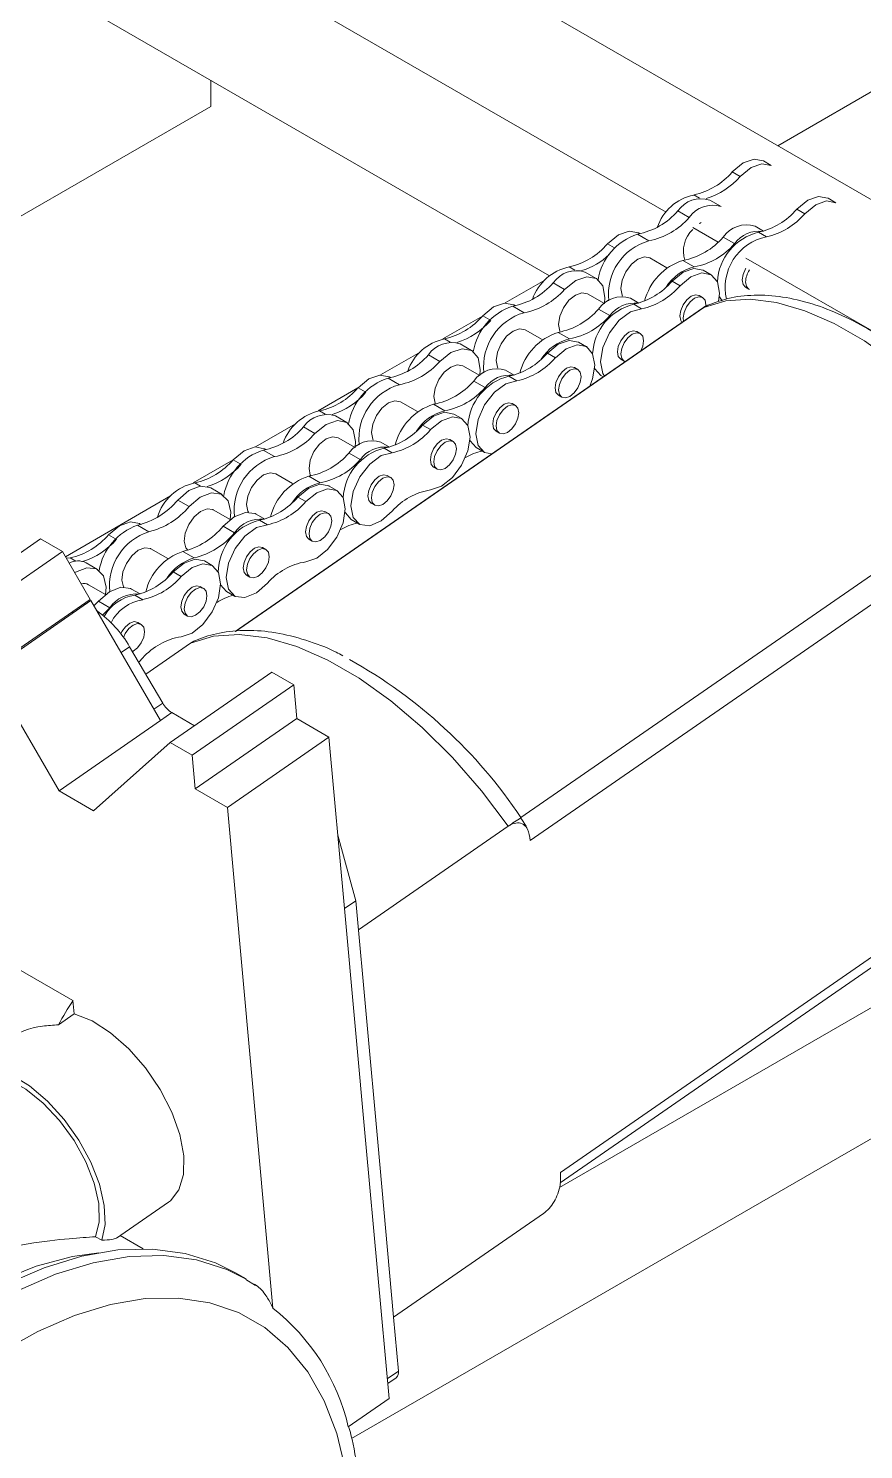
# Model space of a CAD drawing. Header units: millimetres. Extents: x 174 to 988, y 116 to 750.
# Drawn here: x 770.09 to 796.13, y 153.77 to 198.1 of the extents above; entities that cross this region are included whole.
import ezdxf

# ---------------------------------------------------------------- set-up
doc = ezdxf.new("R2010")
doc.units = ezdxf.units.MM

msp = doc.modelspace()

# ---------------------------------------------------------------- linework, layer by layer
at = {"color": 7, "linetype": 'Continuous', "lineweight": 15}
for p, q in [((833.992, 217.845), (793.456, 194.444)), ((825.274, 176.076), (764.463, 211.181)), ((789.977, 192.371), (760.928, 209.14)), ((786.337, 190.389), (765.17, 202.608)), ((775.777, 195.667), (775.777, 196.485)), ((775.777, 196.483), (775.779, 196.484)), ((758.099, 185.462), (775.777, 195.667)), ((793.254, 193.827), (793.007, 193.97)), ((792.036, 193.628), (792.284, 193.485)), ((790.839, 192.906), (791.016, 192.804)), ((791.688, 192.544), (791.335, 192.748)), ((794.299, 192.321), (794.051, 192.464)), ((795.27, 192.664), (795.022, 192.807)), ((790.341, 192.408), (790.694, 192.204)), ((789.084, 191.683), (789.438, 191.479)), ((789.17, 191.695), (789.118, 191.725)), ((791.596, 191.436), (790.803, 191.894)), ((792.109, 191.388), (791.755, 191.592)), ((793.016, 191.778), (792.749, 191.932)), ((793.102, 191.6), (792.854, 191.743)), ((786.95, 190.661), (787.127, 190.559)), ((789.998, 190.639), (789.469, 190.945)), ((790.852, 190.662), (790.498, 190.866)), ((798.898, 187.221), (792.464, 190.934)), ((786.196, 190.252), (784.956, 189.537)), ((787.799, 190.299), (787.446, 190.503)), ((790.41, 190.076), (790.162, 190.219)), ((791.38, 190.419), (791.133, 190.562)), ((786.452, 190.163), (786.805, 189.959)), ((788.054, 189.517), (787.524, 189.823)), ((791.112, 189.708), (791.005, 189.769)), ((792.45, 190.026), (792.556, 189.965)), ((791.105, 189.372), (776.538, 179.287)), ((785.195, 189.438), (785.549, 189.234)), ((785.28, 189.45), (785.229, 189.48)), ((788.22, 189.143), (787.866, 189.347)), ((789.127, 189.532), (788.86, 189.687)), ((789.212, 189.355), (788.965, 189.498)), ((784.251, 189.13), (783.012, 188.414)), ((786.109, 188.394), (785.58, 188.7)), ((786.963, 188.417), (786.609, 188.621)), ((789.167, 188.586), (789.061, 188.647)), ((782.306, 188.007), (781.067, 187.292)), ((783.061, 188.416), (783.238, 188.314)), ((783.91, 188.054), (783.557, 188.258)), ((787.491, 188.174), (787.244, 188.317)), ((782.563, 187.918), (782.916, 187.714)), ((784.165, 187.272), (783.635, 187.578)), ((786.521, 187.831), (786.273, 187.974)), ((788.561, 187.781), (788.667, 187.72)), ((781.306, 187.193), (781.66, 186.988)), ((781.391, 187.205), (781.34, 187.235)), ((784.33, 186.897), (783.977, 187.102)), ((785.238, 187.287), (784.971, 187.442)), ((785.323, 187.11), (785.076, 187.253)), ((787.222, 187.463), (787.116, 187.524)), ((787.939, 187.274), (788.013, 187.231)), ((780.362, 186.885), (779.123, 186.169)), ((786.616, 186.658), (786.723, 186.597)), ((787.607, 186.961), (787.677, 186.999)), ((782.22, 186.149), (781.691, 186.455)), ((783.074, 186.172), (782.72, 186.376)), ((785.278, 186.341), (785.172, 186.402)), ((779.172, 186.171), (779.349, 186.068)), ((780.021, 185.809), (779.667, 186.013)), ((783.602, 185.929), (783.355, 186.072)), ((778.417, 185.762), (777.178, 185.047)), ((778.674, 185.673), (779.027, 185.469)), ((780.276, 185.027), (779.746, 185.332)), ((782.632, 185.586), (782.384, 185.729)), ((784.672, 185.536), (784.778, 185.474)), ((777.417, 184.947), (777.77, 184.743)), ((777.502, 184.96), (777.45, 184.99)), ((781.349, 185.042), (781.082, 185.196)), ((781.434, 184.865), (781.187, 185.008)), ((783.333, 185.218), (783.227, 185.279)), ((784.049, 185.029), (784.297, 184.886)), ((776.473, 184.64), (775.234, 183.924)), ((780.441, 184.652), (780.088, 184.856)), ((778.331, 183.904), (777.802, 184.21)), ((779.185, 183.927), (778.831, 184.131)), ((781.389, 184.095), (781.283, 184.157)), ((782.727, 184.413), (782.833, 184.352)), ((775.282, 183.926), (775.46, 183.823)), ((776.132, 183.564), (775.778, 183.768)), ((779.713, 183.684), (779.466, 183.826)), ((785.45, 173.482), (800.578, 183.955)), ((774.528, 183.517), (771.247, 181.623)), ((774.749, 183.39), (775.103, 183.186)), ((778.743, 183.341), (778.495, 183.484)), ((780.783, 183.291), (780.889, 183.229)), ((800.866, 183.243), (785.738, 172.77)), ((776.387, 182.782), (775.857, 183.087)), ((777.46, 182.797), (777.193, 182.951)), ((777.545, 182.62), (777.298, 182.762)), ((779.444, 182.973), (779.338, 183.034)), ((780.16, 182.784), (780.408, 182.641)), ((773.494, 182.604), (773.847, 182.4)), ((773.605, 182.628), (773.563, 182.652)), ((776.517, 182.369), (776.163, 182.573)), ((767.306, 179.985), (770.472, 182.177)), ((767.988, 179.59), (771.155, 181.783)), ((771.155, 181.783), (770.472, 182.177)), ((772.023, 180.288), (771.155, 181.783)), ((774.444, 181.566), (773.914, 181.872)), ((775.261, 181.584), (774.908, 181.788)), ((777.5, 181.85), (777.394, 181.912)), ((778.838, 182.168), (778.944, 182.107)), ((771.395, 181.588), (771.274, 181.576)), ((771.395, 181.588), (771.573, 181.485)), ((772.245, 181.225), (771.891, 181.429)), ((775.826, 181.345), (775.578, 181.488)), ((774.855, 181.003), (774.608, 181.146)), ((776.894, 181.045), (777, 180.984)), ((772.499, 180.443), (771.97, 180.749)), ((773.573, 180.459), (773.305, 180.613)), ((775.557, 180.635), (775.451, 180.696)), ((776.271, 180.539), (776.519, 180.396)), ((768.856, 178.096), (772.023, 180.288)), ((768.874, 178.065), (772.04, 180.257)), ((771.855, 180.128), (771.814, 180.144)), ((774.214, 176.514), (772.04, 180.257)), ((772.276, 180.235), (772.137, 180.091)), ((772.629, 180.031), (772.276, 180.235)), ((773.658, 180.281), (773.41, 180.424)), ((771.485, 179.872), (771.451, 179.892)), ((773.612, 179.512), (773.506, 179.573)), ((774.951, 179.83), (775.057, 179.769)), ((773.246, 178.814), (774.28, 177.056)), ((775.151, 178.926), (773.75, 177.956)), ((775.151, 178.926), (775.262, 178.98)), ((773.531, 178.329), (773.658, 178.463)), ((771.047, 174.322), (768.874, 178.065)), ((774.515, 175.823), (777.682, 178.015)), ((778.364, 177.621), (777.682, 178.015)), ((775.198, 175.428), (778.364, 177.621)), ((778.46, 176.572), (778.364, 177.621)), ((771.047, 174.322), (774.214, 176.514)), ((774.214, 176.514), (774.565, 176.757)), ((775.274, 176.348), (774.565, 176.757)), ((775.293, 174.38), (778.46, 176.572)), ((779.463, 175.992), (778.46, 176.572)), ((811.133, 176.074), (786.647, 161.939)), ((774.515, 175.823), (772.127, 173.698)), ((775.198, 175.428), (774.515, 175.823)), ((776.297, 173.8), (779.463, 175.992)), ((779.949, 170.645), (779.463, 175.992)), ((775.293, 174.38), (775.198, 175.428)), ((772.127, 173.698), (771.047, 174.322)), ((776.297, 173.8), (775.293, 174.38)), ((777.715, 158.179), (776.297, 173.8)), ((814.669, 174.033), (780.169, 154.116)), ((779.74, 172.939), (780.301, 170.886)), ((785.051, 173.211), (780.383, 169.98)), ((786.671, 162.088), (801.669, 172.471)), ((786.679, 162.412), (801.807, 172.885)), ((779.949, 170.642), (780.301, 170.886)), ((780.301, 170.886), (780.984, 163.359)), ((780.615, 163.308), (779.949, 170.645)), ((779.949, 170.645), (779.949, 170.642)), ((779.949, 170.642), (780.615, 163.308)), ((769.716, 168.796), (771.483, 167.775)), ((771.521, 167.357), (771.483, 167.775)), ((771.031, 167.018), (771.521, 167.357)), ((781.336, 155.36), (780.615, 163.308)), ((780.984, 163.359), (781.479, 157.895)), ((780.984, 163.359), (781.48, 157.895)), ((772.835, 160.36), (774.456, 161.482)), ((786.148, 161.127), (781.48, 157.895)), ((772.379, 160.295), (772.186, 160.406)), ((773.673, 160.032), (772.958, 160.445)), ((776.879, 159.089), (776.525, 159.293)), ((777.174, 158.887), (776.872, 159.072)), ((781.479, 157.895), (781.632, 156.217)), ((781.294, 155.824), (781.563, 156.01)), ((780.064, 154.48), (781.336, 155.36))]:
    msp.add_line(p, q, dxfattribs=at)
at = {"color": 8, "linetype": 'Continuous', "lineweight": 15}
for p, q in [((788.147, 191.383), (788.368, 191.255)), ((791.15, 189.397), (776.548, 179.288)), ((791.105, 189.372), (791.15, 189.397)), ((791.273, 189.466), (791.15, 189.397)), ((784.258, 189.137), (784.479, 189.01)), ((780.369, 186.892), (780.59, 186.765)), ((776.48, 184.647), (776.7, 184.52)), ((772.593, 182.309), (772.813, 182.182)), ((772.983, 178.633), (773.246, 178.814)), ((774.008, 176.868), (774.28, 177.056)), ((781.28, 155.974), (781.632, 156.217))]:
    msp.add_line(p, q, dxfattribs=at)
at = {"color": 7, "linetype": 'Continuous', "lineweight": 15, "flags": 128}
for points in [[(793.007, 193.97), (793.005, 193.972), (792.716, 194.026), (792.375, 193.905), (792.036, 193.628)], [(793.254, 193.827), (793.252, 193.829), (792.963, 193.883), (792.623, 193.762), (792.284, 193.485)], [(795.022, 192.807), (795.02, 192.808), (794.731, 192.862), (794.391, 192.741), (794.051, 192.464)], [(795.27, 192.664), (795.267, 192.665), (794.978, 192.719), (794.638, 192.598), (794.299, 192.321)], [(791.008, 192.012), (791.038, 192.031), (791.069, 192.047)], [(789.118, 191.725), (789.115, 191.727), (788.827, 191.78), (788.486, 191.66), (788.147, 191.383)], [(789.469, 190.945), (789.297, 190.979), (789.094, 190.908), (788.891, 190.744), (788.719, 190.512), (788.604, 190.247), (788.563, 189.99), (788.604, 189.778), (788.62, 189.748)], [(788.055, 189.516), (788.069, 189.704), (787.999, 190.068), (787.802, 190.298), (787.506, 190.357), (787.156, 190.239), (786.805, 189.959)], [(791.133, 190.562), (791.131, 190.563), (790.842, 190.617), (790.502, 190.496), (790.162, 190.219)], [(791.613, 189.584), (791.639, 189.847), (791.572, 190.2), (791.378, 190.42), (791.089, 190.474), (790.749, 190.353), (790.41, 190.076)], [(792.464, 190.627), (792.45, 190.603), (792.373, 190.427), (792.347, 190.255), (792.373, 190.114), (792.45, 190.026), (792.45, 190.026)], [(786.672, 188.63), (786.659, 188.656), (786.619, 188.867), (786.659, 189.125), (786.774, 189.39), (786.946, 189.622), (787.149, 189.786), (787.352, 189.856), (787.524, 189.823)], [(791.005, 189.769), (790.891, 189.792), (790.756, 189.745), (790.62, 189.636), (790.506, 189.481), (790.429, 189.304), (790.402, 189.132), (790.429, 188.992), (790.469, 188.932)], [(792.571, 189.957), (792.556, 189.965), (792.479, 190.053), (792.453, 190.194)], [(785.229, 189.48), (785.226, 189.481), (784.937, 189.535), (784.597, 189.415), (784.258, 189.137)], [(789.212, 189.355), (788.867, 189.265), (788.512, 189.001), (788.206, 188.609), (788, 188.151), (787.927, 187.704), (788, 187.34), (788.049, 187.257)], [(790.521, 188.968), (790.508, 189.071), (790.535, 189.243), (790.612, 189.42), (790.726, 189.574), (790.862, 189.683), (790.997, 189.73), (791.112, 189.708), (791.188, 189.62), (791.215, 189.479), (791.213, 189.437)], [(800.578, 183.955), (799.783, 185.011), (798.927, 185.996), (798.027, 186.892), (797.098, 187.683), (796.156, 188.354), (795.219, 188.896), (794.302, 189.297), (793.421, 189.55), (792.593, 189.653), (791.832, 189.601), (791.15, 189.397)], [(791.635, 189.742), (791.641, 189.728), (791.72, 189.607)], [(785.58, 188.7), (785.408, 188.734), (785.205, 188.663), (785.002, 188.499), (784.83, 188.267), (784.715, 188.002), (784.674, 187.744), (784.715, 187.533), (784.731, 187.502)], [(789.061, 188.647), (788.946, 188.669), (788.811, 188.622), (788.676, 188.513), (788.561, 188.358), (788.484, 188.182), (788.457, 188.01), (788.484, 187.869), (788.561, 187.781), (788.561, 187.781)], [(788.563, 187.949), (788.59, 188.12), (788.667, 188.297), (788.782, 188.452), (788.917, 188.561), (789.052, 188.608), (789.167, 188.586), (789.244, 188.497), (789.271, 188.357), (789.244, 188.185), (789.187, 188.044)], [(784.166, 187.271), (784.179, 187.459), (784.11, 187.823), (783.913, 188.052), (783.617, 188.112), (783.267, 187.993), (782.916, 187.714)], [(787.244, 188.317), (787.242, 188.318), (786.953, 188.372), (786.613, 188.251), (786.273, 187.974)], [(787.6, 186.946), (787.682, 187.17), (787.75, 187.602), (787.682, 187.955), (787.489, 188.175), (787.2, 188.229), (786.86, 188.108), (786.521, 187.831)], [(782.783, 186.385), (782.77, 186.411), (782.73, 186.622), (782.77, 186.88), (782.885, 187.145), (783.057, 187.377), (783.26, 187.54), (783.463, 187.611), (783.635, 187.578)], [(787.116, 187.524), (787.002, 187.547), (786.866, 187.5), (786.731, 187.39), (786.616, 187.236), (786.54, 187.059), (786.513, 186.887), (786.54, 186.746), (786.616, 186.658), (786.616, 186.658)], [(788.698, 187.706), (788.667, 187.72), (788.59, 187.808), (788.563, 187.949)], [(781.34, 187.235), (781.337, 187.236), (781.048, 187.29), (780.708, 187.169), (780.369, 186.892)], [(785.323, 187.11), (784.978, 187.02), (784.623, 186.756), (784.317, 186.364), (784.111, 185.906), (784.038, 185.458), (784.111, 185.095), (784.317, 184.875), (784.541, 184.828)], [(786.619, 186.826), (786.646, 186.998), (786.722, 187.174), (786.837, 187.329), (786.972, 187.438), (787.108, 187.485), (787.222, 187.463), (787.299, 187.375), (787.326, 187.234), (787.299, 187.062), (787.222, 186.886), (787.108, 186.731), (786.972, 186.622), (786.837, 186.575), (786.722, 186.597), (786.646, 186.685), (786.619, 186.826)], [(787.746, 187.497), (787.752, 187.483), (787.939, 187.274)], [(781.691, 186.455), (781.519, 186.488), (781.316, 186.418), (781.113, 186.254), (780.941, 186.022), (780.826, 185.757), (780.785, 185.499), (780.826, 185.288), (780.842, 185.257)], [(785.172, 186.402), (785.057, 186.424), (784.922, 186.377), (784.787, 186.268), (784.672, 186.113), (784.595, 185.936), (784.568, 185.765), (784.595, 185.624), (784.672, 185.536), (784.672, 185.536)], [(784.674, 185.703), (784.701, 185.875), (784.778, 186.052), (784.893, 186.207), (785.028, 186.316), (785.163, 186.363), (785.278, 186.341), (785.355, 186.252), (785.381, 186.112), (785.355, 185.94), (785.278, 185.763), (785.163, 185.608), (785.028, 185.499), (784.893, 185.452), (784.778, 185.474), (784.701, 185.563), (784.674, 185.703)], [(780.277, 185.026), (780.29, 185.214), (780.221, 185.578), (780.023, 185.807), (779.728, 185.867), (779.378, 185.748), (779.027, 185.469)], [(783.355, 186.072), (783.353, 186.073), (783.064, 186.127), (782.723, 186.006), (782.384, 185.729)], [(782.632, 183.707), (782.971, 183.822), (783.311, 184.094), (783.6, 184.481), (783.793, 184.925), (783.861, 185.356), (783.793, 185.71), (783.6, 185.93), (783.311, 185.984), (782.971, 185.863), (782.632, 185.586)], [(778.894, 184.14), (778.881, 184.166), (778.841, 184.377), (778.881, 184.634), (778.996, 184.899), (779.168, 185.132), (779.371, 185.295), (779.574, 185.366), (779.746, 185.332)], [(777.45, 184.99), (777.448, 184.991), (777.159, 185.045), (776.819, 184.924), (776.48, 184.647)], [(783.227, 185.279), (783.113, 185.301), (782.977, 185.254), (782.842, 185.145), (782.727, 184.991), (782.651, 184.814), (782.624, 184.642), (782.651, 184.501), (782.727, 184.413), (782.727, 184.413)], [(782.73, 184.581), (782.757, 184.753), (782.833, 184.929), (782.948, 185.084), (783.083, 185.193), (783.219, 185.24), (783.333, 185.218), (783.41, 185.13), (783.437, 184.989), (783.41, 184.817), (783.333, 184.641), (783.219, 184.486), (783.083, 184.377), (782.948, 184.33), (782.833, 184.352), (782.757, 184.44), (782.73, 184.581)], [(783.857, 185.252), (783.863, 185.238), (784.049, 185.029)], [(781.434, 184.865), (781.088, 184.774), (780.734, 184.511), (780.428, 184.118), (780.222, 183.661), (780.149, 183.213), (780.222, 182.85), (780.428, 182.63), (780.734, 182.59), (781.088, 182.737), (781.434, 183.046)], [(777.802, 184.21), (777.629, 184.243), (777.427, 184.173), (777.224, 184.009), (777.052, 183.777), (776.937, 183.512), (776.896, 183.254), (776.937, 183.043), (776.952, 183.012)], [(781.283, 184.157), (781.168, 184.179), (781.033, 184.132), (780.898, 184.023), (780.783, 183.868), (780.706, 183.691), (780.679, 183.52), (780.706, 183.379), (780.783, 183.291), (780.783, 183.291)], [(780.785, 183.458), (780.812, 183.63), (780.889, 183.807), (781.004, 183.961), (781.139, 184.071), (781.274, 184.118), (781.389, 184.095), (781.466, 184.007), (781.492, 183.866), (781.466, 183.695), (781.389, 183.518), (781.274, 183.363), (781.139, 183.254), (781.004, 183.207), (780.889, 183.229), (780.812, 183.318), (780.785, 183.458)], [(775.778, 183.768), (775.753, 183.781), (775.449, 183.822), (775.097, 183.684), (774.749, 183.39)], [(776.388, 182.781), (776.4, 183.012), (776.316, 183.365), (776.107, 183.577), (775.803, 183.618), (775.45, 183.48), (775.103, 183.186)], [(779.466, 183.826), (779.463, 183.828), (779.175, 183.882), (778.834, 183.761), (778.495, 183.484)], [(778.743, 181.462), (779.082, 181.577), (779.422, 181.849), (779.711, 182.236), (779.904, 182.68), (779.972, 183.111), (779.904, 183.464), (779.711, 183.685), (779.422, 183.739), (779.082, 183.618), (778.743, 183.341)], [(775.061, 181.823), (775.001, 181.902), (774.952, 182.106), (774.984, 182.361), (775.092, 182.627), (775.259, 182.864), (775.46, 183.037), (775.664, 183.118), (775.841, 183.096), (775.857, 183.087)], [(773.563, 182.652), (773.561, 182.653), (773.272, 182.707), (772.932, 182.586), (772.593, 182.309)], [(777.193, 182.951), (777.167, 182.965), (776.863, 183.005), (776.511, 182.868), (776.163, 182.573)], [(779.338, 183.034), (779.224, 183.056), (779.088, 183.009), (778.953, 182.9), (778.838, 182.745), (778.762, 182.569), (778.735, 182.397), (778.762, 182.256), (778.838, 182.168), (778.838, 182.168)], [(778.841, 182.336), (778.868, 182.508), (778.944, 182.684), (779.059, 182.839), (779.194, 182.948), (779.33, 182.995), (779.444, 182.973), (779.521, 182.885), (779.548, 182.744), (779.521, 182.572), (779.444, 182.395), (779.33, 182.241), (779.194, 182.132), (779.059, 182.085), (778.944, 182.107), (778.868, 182.195), (778.841, 182.336)], [(779.968, 183.007), (779.974, 182.993), (780.16, 182.784)], [(777.545, 182.62), (777.199, 182.529), (776.844, 182.266), (776.539, 181.873), (776.333, 181.416), (776.26, 180.968), (776.333, 180.605), (776.539, 180.385), (776.844, 180.345), (777.199, 180.492), (777.545, 180.801)], [(773.914, 181.872), (773.898, 181.88), (773.721, 181.902), (773.517, 181.821), (773.316, 181.649), (773.149, 181.411), (773.041, 181.145), (773.009, 180.89), (773.058, 180.687), (773.065, 180.674)], [(777.394, 181.912), (777.279, 181.934), (777.144, 181.887), (777.008, 181.778), (776.894, 181.623), (776.817, 181.446), (776.79, 181.274), (776.817, 181.134), (776.894, 181.045), (776.894, 181.045)], [(776.896, 181.213), (776.923, 181.385), (777, 181.562), (777.114, 181.716), (777.25, 181.826), (777.385, 181.873), (777.5, 181.85), (777.576, 181.762), (777.603, 181.621), (777.576, 181.45), (777.5, 181.273), (777.385, 181.118), (777.25, 181.009), (777.114, 180.962), (777, 180.984), (776.923, 181.072), (776.896, 181.213)], [(775.578, 181.488), (775.576, 181.489), (775.287, 181.543), (774.947, 181.423), (774.608, 181.146)], [(774.855, 179.124), (775.194, 179.238), (775.535, 179.51), (775.824, 179.898), (776.017, 180.342), (776.085, 180.773), (776.017, 181.126), (775.824, 181.347), (775.535, 181.401), (775.194, 181.28), (774.855, 181.003)], [(772.501, 180.443), (772.513, 180.674), (772.429, 181.026), (772.219, 181.239), (771.915, 181.279), (771.563, 181.142), (771.536, 181.125)], [(773.305, 180.613), (773.28, 180.627), (772.976, 180.667), (772.624, 180.53), (772.276, 180.235)], [(775.451, 180.696), (775.336, 180.718), (775.201, 180.671), (775.066, 180.562), (774.951, 180.407), (774.874, 180.23), (774.847, 180.059), (774.874, 179.918), (774.951, 179.83), (774.951, 179.83)], [(774.953, 179.997), (774.98, 180.169), (775.057, 180.346), (775.172, 180.501), (775.307, 180.61), (775.442, 180.657), (775.557, 180.635), (775.634, 180.546), (775.66, 180.406), (775.634, 180.234), (775.557, 180.057), (775.442, 179.902), (775.307, 179.793), (775.172, 179.746), (775.057, 179.769), (774.98, 179.857), (774.953, 179.997)], [(776.085, 180.749), (776.085, 180.748), (776.271, 180.539)], [(772.629, 180.031), (772.48, 179.876), (772.402, 179.803)], [(771.503, 179.885), (771.488, 179.89), (771.462, 179.9)], [(773.506, 179.573), (773.392, 179.596), (773.256, 179.548), (773.121, 179.439), (773.006, 179.285), (772.972, 179.218)], [(773.056, 179.106), (773.112, 179.223), (773.227, 179.378), (773.362, 179.487), (773.498, 179.534), (773.612, 179.512), (773.689, 179.424), (773.716, 179.283), (773.689, 179.111), (773.612, 178.935), (773.498, 178.78), (773.362, 178.671), (773.338, 178.657)], [(785.051, 173.211), (784.215, 174.321), (783.317, 175.355), (782.371, 176.295), (781.396, 177.126), (780.407, 177.831), (779.423, 178.399), (778.46, 178.82), (777.536, 179.087), (776.666, 179.194), (775.867, 179.14), (775.151, 178.926)], [(775.274, 178.995), (775.247, 178.983), (775.151, 178.926)], [(774.456, 161.482), (774.518, 161.528), (774.785, 161.87), (774.928, 162.346), (774.938, 162.931), (774.815, 163.592), (774.565, 164.294), (774.202, 165), (773.746, 165.672), (773.22, 166.273), (772.654, 166.771), (772.077, 167.139), (771.521, 167.357)], [(772.379, 160.295), (772.482, 160.793), (772.457, 161.386), (772.306, 162.044), (772.038, 162.734), (771.664, 163.419), (771.205, 164.066), (770.685, 164.64), (770.129, 165.112), (769.567, 165.458), (769.027, 165.66), (768.537, 165.708), (768.122, 165.599), (767.804, 165.34), (767.598, 164.944)], [(772.186, 160.406), (772.3, 160.876), (772.286, 161.444), (772.144, 162.08), (771.883, 162.748), (771.516, 163.411), (771.065, 164.032), (770.554, 164.576), (770.013, 165.012), (769.471, 165.317), (768.958, 165.473), (768.504, 165.472), (768.151, 165.326)], [(772.285, 159.91), (771.472, 159.79), (770.336, 159.485), (769.174, 159.021), (767.999, 158.403), (766.826, 157.64), (765.667, 156.738), (764.537, 155.71), (763.449, 154.567), (762.415, 153.323), (761.449, 151.991), (760.56, 150.589), (759.76, 149.132), (759.057, 147.637), (758.461, 146.123), (757.978, 144.606), (757.614, 143.104), (757.373, 141.636), (757.258, 140.218), (757.27, 138.867), (757.409, 137.599), (757.674, 136.429), (758.061, 135.37), (758.086, 135.314)], [(776.525, 159.293), (775.929, 159.589), (774.982, 159.888), (773.963, 160.024), (772.883, 159.994), (771.754, 159.799), (770.589, 159.441), (769.401, 158.924), (768.205, 158.255), (767.013, 157.44), (765.84, 156.489), (764.699, 155.414), (763.604, 154.226), (762.566, 152.939)]]:
    msp.add_lwpolyline(points, dxfattribs=at)
at = {"color": 8, "linetype": 'Continuous', "lineweight": 15, "flags": 128}
for points in [[(762.92, 152.735), (763.957, 154.022), (765.053, 155.21), (766.194, 156.285), (767.367, 157.236), (768.558, 158.051), (769.755, 158.72), (770.942, 159.237), (772.107, 159.595), (773.236, 159.79), (774.317, 159.82), (775.336, 159.684), (776.282, 159.385), (776.88, 159.088)], [(779.976, 153.13), (779.705, 154.267), (779.313, 155.291), (778.805, 156.191), (778.185, 156.955), (777.463, 157.574), (776.646, 158.04), (775.745, 158.348), (774.77, 158.494), (773.734, 158.477), (772.648, 158.296), (771.527, 157.954), (770.384, 157.455), (769.232, 156.804), (768.086, 156.011), (766.959, 155.084), (765.866, 154.034), (764.819, 152.876)]]:
    msp.add_lwpolyline(points, dxfattribs=at)
at = {"color": 7, "linetype": 'Continuous', "lineweight": 15}
for centre, radius, start, end in [((790.371, 195.038), 2.182, 282.3858, 319.746), ((790.55, 194.978), 2.288, 287.236, 319.2698), ((791.152, 191.402), 1.536, 101.7656, 161.2584), ((791.066, 191.911), 0.879, 72.1987, 145.5737), ((791.42, 191.707), 0.879, 72.1987, 145.5737), ((792.386, 193.874), 2.182, 282.3858, 319.746), ((788.674, 193.844), 2.199, 280.7366, 319.258), ((789.028, 193.64), 2.199, 280.7366, 319.258), ((792.48, 191.095), 0.879, 72.1987, 145.5737), ((792.633, 193.732), 2.182, 282.3858, 319.746), ((789.632, 189.963), 1.805, 107.6826, 170.4422), ((790.089, 193.027), 2.199, 280.7366, 319.258), ((791.433, 191.163), 0.918, 133.3654, 198.2976), ((793.251, 190.11), 1.68, 103.6692, 177.0702), ((793.42, 190.029), 1.603, 101.4485, 193.503), ((792.879, 190.825), 0.954, 82.9767, 143.8658), ((786.482, 192.793), 2.182, 282.3858, 319.746), ((789.922, 189.8), 1.748, 106.1044, 186.3026), ((790.442, 192.823), 2.199, 280.7366, 319.258), ((787.263, 189.157), 1.536, 101.7656, 161.2584), ((786.761, 192.532), 2.067, 286.23, 314.2497), ((791.044, 189.157), 1.794, 107.7012, 165.8146), ((791.191, 189.26), 1.443, 103.5699, 147.6959), ((787.177, 189.666), 0.879, 72.1987, 145.5737), ((788.497, 191.629), 2.182, 282.3858, 319.746), ((793.211, 190.159), 0.759, 147.5104, 177.3468), ((784.785, 191.599), 2.199, 280.7366, 319.258), ((785.139, 191.394), 2.199, 280.7366, 319.258), ((788.744, 191.486), 2.182, 282.3858, 319.746), ((785.743, 187.718), 1.805, 107.6812, 170.4438), ((786.2, 190.782), 2.199, 280.7366, 319.258), ((789.362, 187.865), 1.68, 103.6699, 177.0696), ((788.591, 188.85), 0.879, 72.1987, 145.5737), ((788.99, 188.58), 0.954, 82.9767, 143.8658), ((791.674, 188.55), 1, 113.6603, 124.695), ((782.593, 190.548), 2.182, 282.3858, 319.746), ((782.771, 190.488), 2.288, 287.236, 319.2697), ((786.033, 187.555), 1.748, 106.1044, 186.3026), ((786.553, 190.578), 2.199, 280.7366, 319.258), ((787.155, 186.912), 1.794, 107.7012, 165.8146), ((783.374, 186.912), 1.536, 101.7655, 161.2586), ((783.288, 187.421), 0.879, 72.1983, 145.5739), ((787.301, 187.015), 1.443, 103.5699, 147.6959), ((780.896, 189.353), 2.199, 280.7367, 319.2579), ((781.25, 189.149), 2.199, 280.7367, 319.2579), ((784.608, 189.384), 2.182, 282.3858, 319.746), ((784.855, 189.241), 2.182, 282.3858, 319.746), ((781.854, 185.473), 1.805, 107.6827, 170.4422), ((782.31, 188.537), 2.199, 280.7367, 319.2579), ((785.473, 185.62), 1.68, 103.6701, 177.0693), ((784.702, 186.605), 0.879, 72.1983, 145.5739), ((785.101, 186.335), 0.954, 82.9763, 143.866), ((778.703, 188.302), 2.182, 282.3856, 319.7462), ((778.882, 188.243), 2.288, 287.236, 319.2697), ((782.144, 185.309), 1.748, 106.1046, 186.3024), ((782.664, 188.333), 2.199, 280.7367, 319.2579), ((783.266, 184.667), 1.794, 107.7014, 165.8147), ((779.485, 184.667), 1.536, 101.7656, 161.2584), ((779.399, 185.176), 0.879, 72.1977, 145.5745), ((783.412, 184.769), 1.443, 103.5694, 147.6966), ((777.007, 187.108), 2.199, 280.7367, 319.2579), ((777.361, 186.904), 2.199, 280.7367, 319.2579), ((780.719, 187.139), 2.182, 282.3856, 319.7462), ((780.966, 186.996), 2.182, 282.3856, 319.7462), ((777.965, 183.228), 1.805, 107.6827, 170.4422), ((781.584, 183.375), 1.68, 103.6693, 177.0701), ((780.813, 184.359), 0.879, 72.1977, 145.5745), ((781.212, 184.09), 0.954, 82.9755, 143.8669), ((784.571, 183.265), 1.683, 101.1535, 120.4608), ((774.814, 186.057), 2.182, 282.3858, 319.746), ((774.993, 185.997), 2.288, 287.236, 319.2698), ((778.255, 183.064), 1.748, 106.1046, 186.3024), ((778.421, 186.292), 2.199, 280.7367, 319.2579), ((778.775, 186.088), 2.199, 280.7367, 319.2579), ((779.377, 182.422), 1.794, 107.7014, 165.8147), ((775.603, 182.406), 1.553, 101.908, 163.3064), ((779.523, 182.524), 1.443, 103.5699, 147.6961), ((782.967, 181.686), 2.049, 99.405, 138.4055), ((772.947, 184.874), 2.334, 283.5404, 320.5318), ((773.3, 184.67), 2.334, 283.5404, 320.5318), ((776.83, 184.894), 2.182, 282.3858, 319.746), ((777.077, 184.751), 2.182, 282.3858, 319.746), ((777.692, 181.13), 1.679, 103.5698, 179.8257), ((777.333, 181.804), 0.993, 83.888, 145.2998), ((780.682, 181.02), 1.683, 101.1525, 120.4618), ((770.927, 183.719), 2.182, 282.3858, 319.746), ((774.107, 180.873), 1.837, 109.5251, 170.0808), ((774.386, 180.72), 1.765, 107.7739, 186.0307), ((774.361, 184.057), 2.334, 283.5404, 320.5318), ((774.715, 183.853), 2.334, 283.5404, 320.5318), ((771.106, 183.659), 2.288, 287.236, 319.2697), ((775.476, 180.105), 1.776, 108.6657, 166.3751), ((771.63, 180.921), 0.571, 62.8143, 118.0103), ((775.673, 180.146), 1.496, 105.9662, 147.1429), ((779.077, 179.441), 2.049, 99.4052, 138.4052), ((772.942, 182.556), 2.182, 282.3858, 319.746), ((773.19, 182.413), 2.182, 282.3858, 319.746), ((771.826, 180.478), 0.307, 62.1014, 106.1088), ((773.446, 179.466), 0.993, 83.888, 145.2998), ((773.61, 179.119), 1.32, 98.6906, 150.9999), ((773.865, 178.955), 1.342, 98.8943, 153.0387), ((776.947, 178.659), 1.822, 104.943, 122.5427), ((770.232, 177.088), 3.474, 29.8085, 54.8422), ((775.19, 177.103), 2.049, 99.4052, 138.4053), ((772.55, 164.867), 15.512, 33.7336, 60.8631), ((775.011, 177.47), 0.841, 209.5265, 237.9944), ((790.277, 165.91), 8.979, 122.5141, 125.5936), ((779.028, 162.759), 9.06, 146.3789, 151.9622), ((773.639, 152.996), 6.594, 13.0067, 51.8213), ((781.481, 157.891), 0.00402, 110.8019, 116.037), ((781.421, 156.172), 0.215, 311.1373, 12.0046)]:
    msp.add_arc(centre, radius, start, end, dxfattribs=at)
for points, knots in [([(800.978, 184.225), (800.85, 184.404), (800.478, 184.923), (799.814, 185.737), (798.977, 186.633), (798.099, 187.442), (797.193, 188.152), (796.267, 188.75), (795.335, 189.227), (794.406, 189.569), (793.493, 189.765), (792.619, 189.801), (791.873, 189.696), (791.447, 189.532), (791.273, 189.466)], [0, 0, 0, 0, 0.046732, 0.135062, 0.223549, 0.312267, 0.401337, 0.490883, 0.580998, 0.671674, 0.762504, 0.852341, 0.939668, 1, 1, 1, 1]), ([(779.892, 178.533), (779.824, 178.57), (779.437, 178.78), (778.735, 179.034), (777.8, 179.274), (776.897, 179.35), (776.074, 179.269), (775.546, 179.111), (775.299, 179.005), (775.273, 178.995)], [0, 0, 0, 0, 0.041545, 0.236278, 0.431604, 0.625506, 0.815095, 0.981211, 1, 1, 1, 1]), ([(785.662, 173.087), (785.639, 173.143), (785.582, 173.281), (785.492, 173.402), (785.438, 173.474)], [0, 0, 0, 0, 0.403815, 1, 1, 1, 1]), ([(785.738, 172.77), (785.72, 172.897), (785.689, 173.106), (785.535, 173.285), (785.352, 173.336), (785.178, 173.292), (785.079, 173.23), (785.051, 173.211)], [0, 0, 0, 0, 0.320825, 0.527294, 0.734737, 0.922529, 1, 1, 1, 1]), ([(771.031, 167.018), (770.867, 167.008), (770.319, 166.974), (769.7, 166.786), (769.419, 166.498), (769.403, 166.481)], [0, 0, 0, 0, 0.286781, 0.958599, 1, 1, 1, 1]), ([(786.148, 161.127), (786.209, 161.177), (786.333, 161.278), (786.489, 161.502), (786.609, 161.756), (786.693, 162.079), (786.684, 162.286), (786.679, 162.412)], [0, 0, 0, 0, 0.167968, 0.335595, 0.509751, 0.702449, 1, 1, 1, 1]), ([(758.409, 150.724), (758.627, 150.873), (759.111, 151.202), (759.772, 151.926), (760.598, 152.912), (761.515, 154.155), (762.579, 155.582), (763.72, 156.941), (765.097, 158.215), (766.773, 159.251), (768.537, 159.884), (770.114, 160.217), (771.372, 160.352), (771.931, 160.389), (772.186, 160.406)], [0, 0, 0, 0, 0.040058, 0.089086, 0.139424, 0.224742, 0.312188, 0.406903, 0.503361, 0.61853, 0.73748, 0.828522, 0.921515, 1, 1, 1, 1]), ([(772.379, 160.295), (772.494, 160.301), (772.713, 160.314), (772.794, 160.348), (772.832, 160.364)], [0, 0, 0, 0, 0.5230672, 1, 1, 1, 1]), ([(777.145, 158.925), (777.203, 158.884), (777.319, 158.802), (777.502, 158.58), (777.63, 158.365), (777.697, 158.219), (777.715, 158.179)], [0, 0, 0, 0, 0.246266, 0.490909, 0.861877, 1, 1, 1, 1]), ([(776.799, 139.926), (776.91, 140.098), (777.304, 140.714), (777.899, 141.825), (778.576, 143.242), (779.155, 144.684), (779.634, 146.133), (780.008, 147.576), (780.273, 149.001), (780.424, 150.393), (780.46, 151.741), (780.368, 153.023), (780.238, 153.943), (780.101, 154.403), (780.076, 154.488)], [0, 0, 0, 0, 0.036642, 0.130372, 0.224126, 0.317931, 0.411824, 0.505843, 0.60002, 0.694384, 0.788939, 0.883662, 0.97844, 1, 1, 1, 1])]:
    msp.add_open_spline(points, degree=3, knots=knots, dxfattribs=at)

doc.saveas('drawing.dxf')
